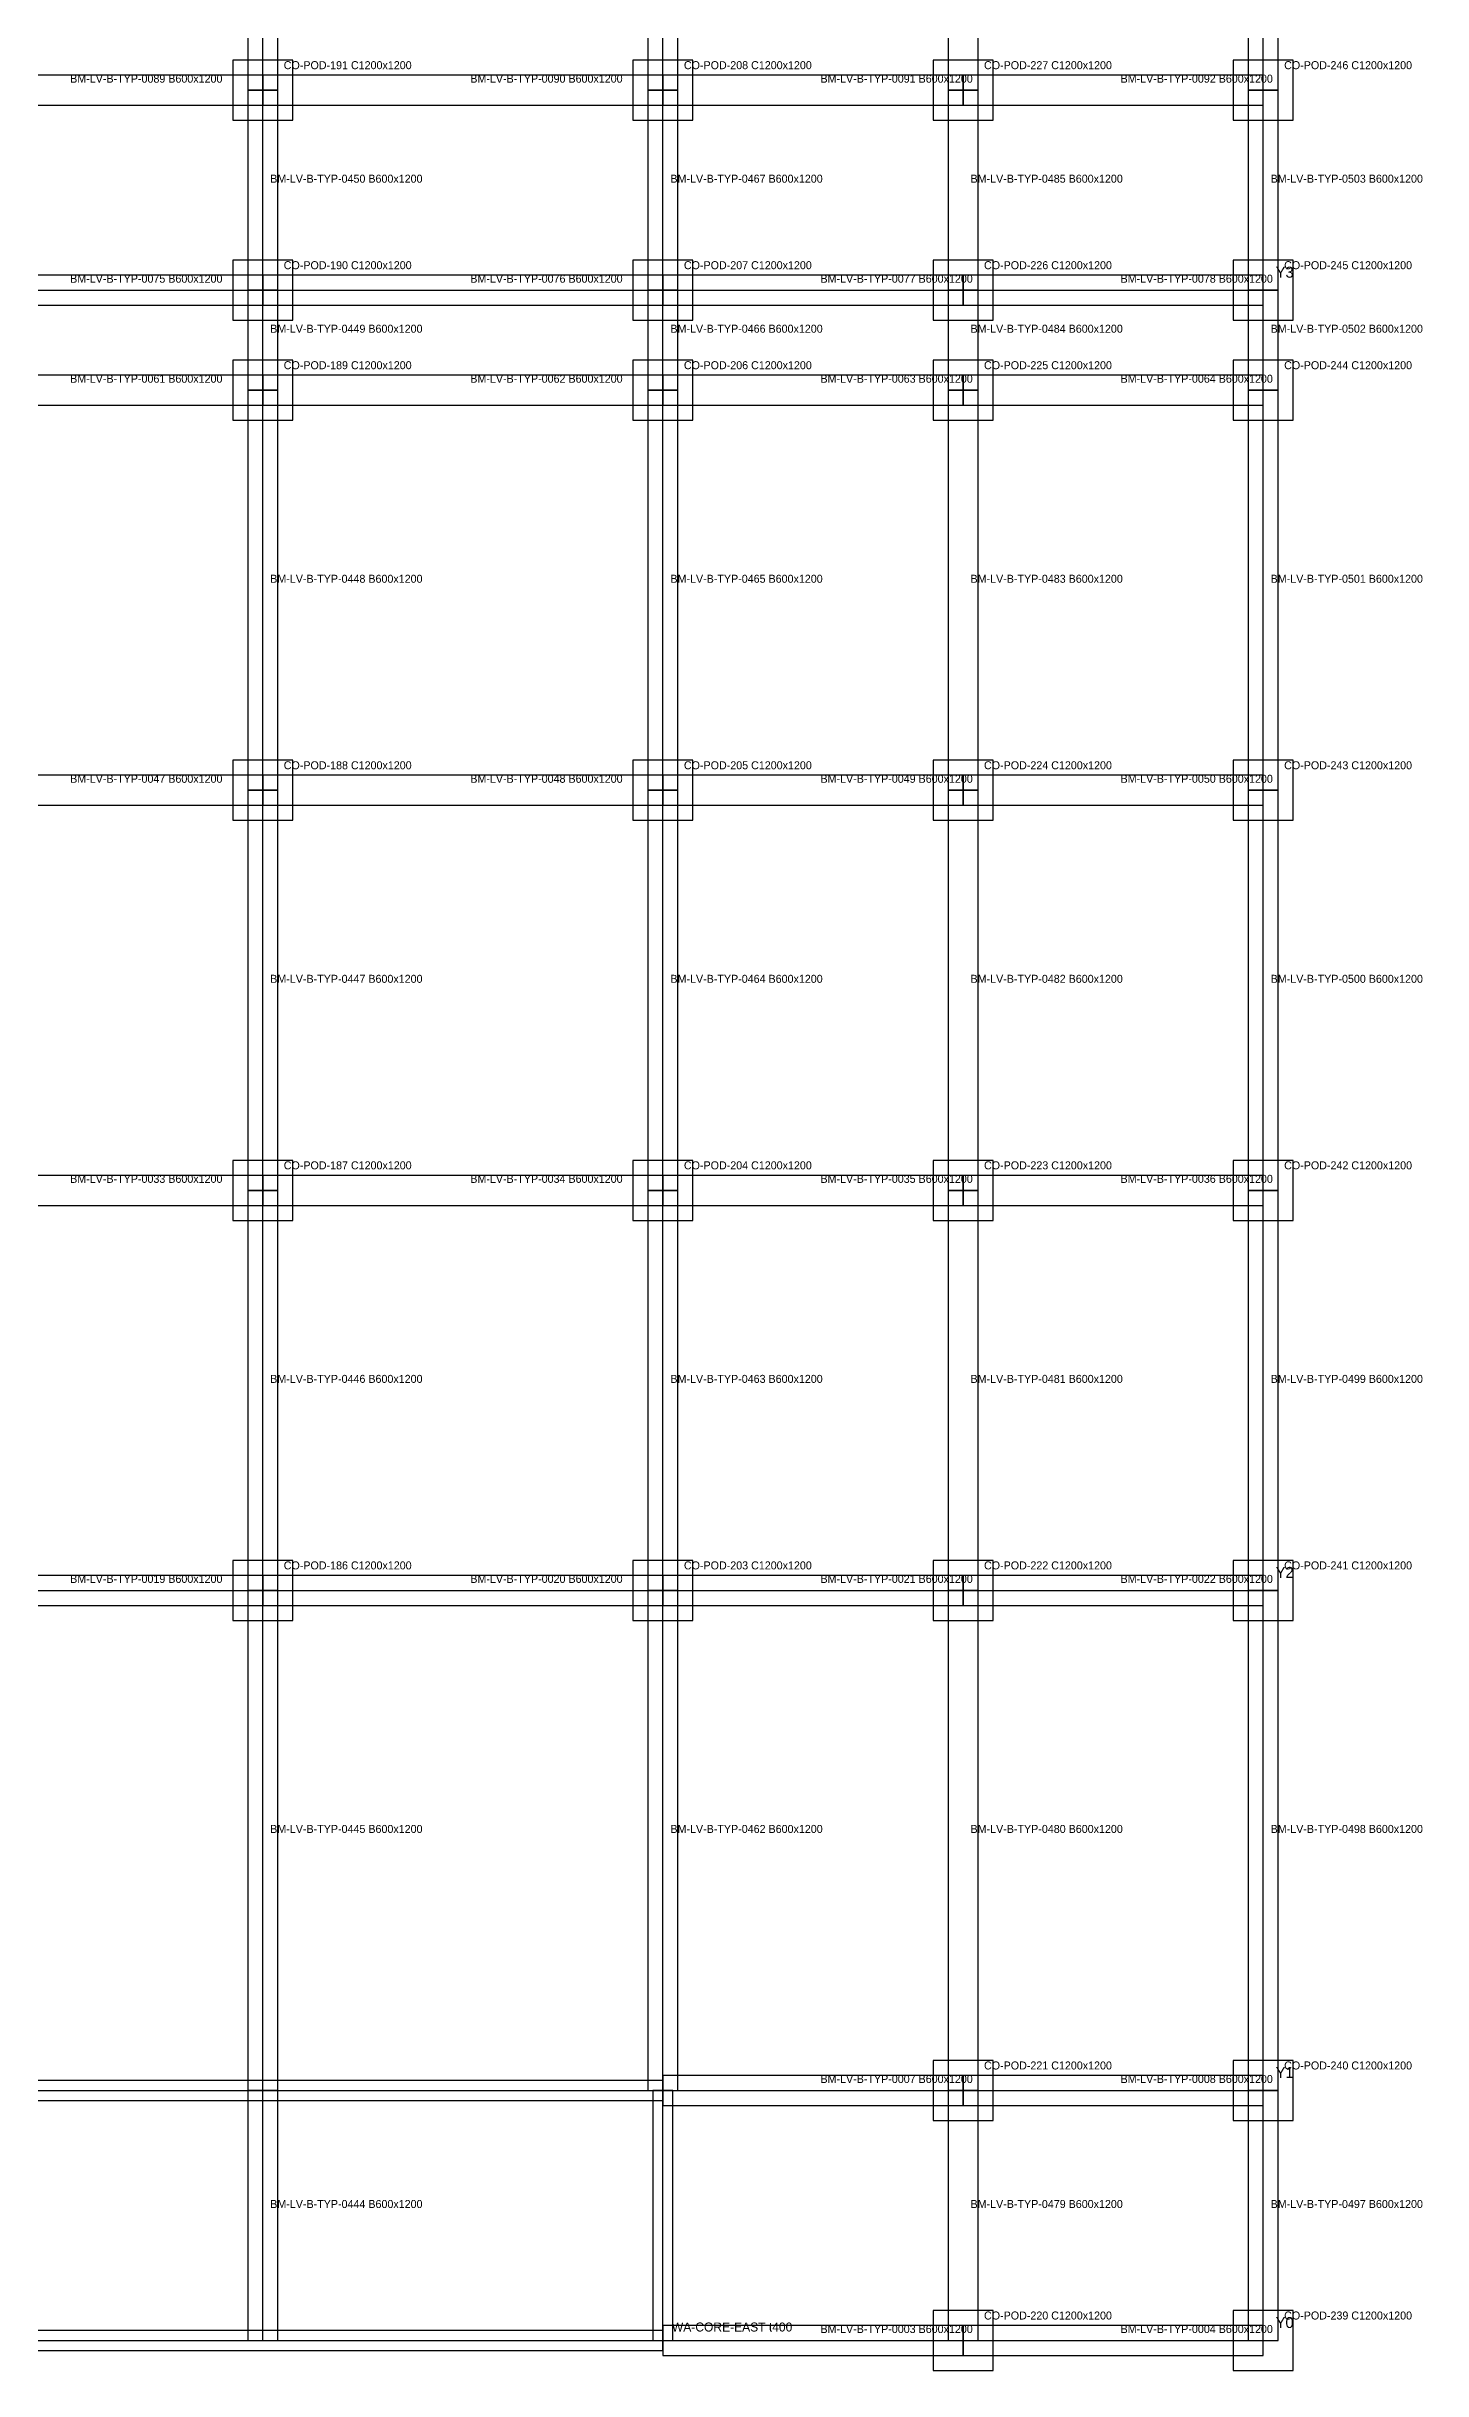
# Model space of a CAD drawing. Header units: millimetres. Extents: x -600 to 227101, y -254450 to 109948.
# Drawn here: x 79677 to 107186, y -600 to 45874 of the extents above; entities that cross this region are included whole.
import ezdxf

# ---------------------------------------------------------------- set-up
doc = ezdxf.new("R2010")
doc.units = ezdxf.units.MM
for name, color, linetype in [('LV-B-TYP_BEAM', 5, 'Continuous'), ('LV-B-TYP_COLUMN', 1, 'Continuous'), ('LV-B-TYP_GRID', 8, 'Continuous'), ('LV-B-TYP_SLAB', 7, 'Continuous'), ('LV-B-TYP_WALL', 3, 'Continuous'), ('TEXT', 7, 'Continuous')]:
    doc.layers.add(name, color=color, linetype=linetype)

msp = doc.modelspace()

# ---------------------------------------------------------------- linework, layer by layer
at = {"layer": 'LV-B-TYP_BEAM'}
for points in [[(83700, 45000), (84300, 45000), (84300, 47000), (83700, 47000), (83700, 45000)], [(91700, 45000), (92300, 45000), (92300, 47000), (91700, 47000), (91700, 45000)], [(97700, 45000), (98300, 45000), (98300, 47000), (97700, 47000), (97700, 45000)], [(103700, 45000), (104300, 45000), (104300, 47000), (103700, 47000), (103700, 45000)], [(76000, 45300), (76000, 44700), (84000, 44700), (84000, 45300), (76000, 45300)], [(84000, 45300), (84000, 44700), (92000, 44700), (92000, 45300), (84000, 45300)], [(92000, 45300), (92000, 44700), (98000, 44700), (98000, 45300), (92000, 45300)], [(98000, 45300), (98000, 44700), (104000, 44700), (104000, 45300), (98000, 45300)], [(83700, 41000), (84300, 41000), (84300, 45000), (83700, 45000), (83700, 41000)], [(91700, 41000), (92300, 41000), (92300, 45000), (91700, 45000), (91700, 41000)], [(97700, 41000), (98300, 41000), (98300, 45000), (97700, 45000), (97700, 41000)], [(103700, 41000), (104300, 41000), (104300, 45000), (103700, 45000), (103700, 41000)], [(76000, 41300), (76000, 40700), (84000, 40700), (84000, 41300), (76000, 41300)], [(83700, 39000), (84300, 39000), (84300, 41000), (83700, 41000), (83700, 39000)], [(84000, 41300), (84000, 40700), (92000, 40700), (92000, 41300), (84000, 41300)], [(91700, 39000), (92300, 39000), (92300, 41000), (91700, 41000), (91700, 39000)], [(92000, 41300), (92000, 40700), (98000, 40700), (98000, 41300), (92000, 41300)], [(97700, 39000), (98300, 39000), (98300, 41000), (97700, 41000), (97700, 39000)], [(98000, 41300), (98000, 40700), (104000, 40700), (104000, 41300), (98000, 41300)], [(103700, 39000), (104300, 39000), (104300, 41000), (103700, 41000), (103700, 39000)], [(76000, 39300), (76000, 38700), (84000, 38700), (84000, 39300), (76000, 39300)], [(84000, 39300), (84000, 38700), (92000, 38700), (92000, 39300), (84000, 39300)], [(92000, 39300), (92000, 38700), (98000, 38700), (98000, 39300), (92000, 39300)], [(98000, 39300), (98000, 38700), (104000, 38700), (104000, 39300), (98000, 39300)], [(83700, 31000), (84300, 31000), (84300, 39000), (83700, 39000), (83700, 31000)], [(91700, 31000), (92300, 31000), (92300, 39000), (91700, 39000), (91700, 31000)], [(97700, 31000), (98300, 31000), (98300, 39000), (97700, 39000), (97700, 31000)], [(103700, 31000), (104300, 31000), (104300, 39000), (103700, 39000), (103700, 31000)], [(76000, 31300), (76000, 30700), (84000, 30700), (84000, 31300), (76000, 31300)], [(84000, 31300), (84000, 30700), (92000, 30700), (92000, 31300), (84000, 31300)], [(92000, 31300), (92000, 30700), (98000, 30700), (98000, 31300), (92000, 31300)], [(98000, 31300), (98000, 30700), (104000, 30700), (104000, 31300), (98000, 31300)], [(83700, 23000), (84300, 23000), (84300, 31000), (83700, 31000), (83700, 23000)], [(91700, 23000), (92300, 23000), (92300, 31000), (91700, 31000), (91700, 23000)], [(97700, 23000), (98300, 23000), (98300, 31000), (97700, 31000), (97700, 23000)], [(103700, 23000), (104300, 23000), (104300, 31000), (103700, 31000), (103700, 23000)], [(76000, 23300), (76000, 22700), (84000, 22700), (84000, 23300), (76000, 23300)], [(84000, 23300), (84000, 22700), (92000, 22700), (92000, 23300), (84000, 23300)], [(92000, 23300), (92000, 22700), (98000, 22700), (98000, 23300), (92000, 23300)], [(98000, 23300), (98000, 22700), (104000, 22700), (104000, 23300), (98000, 23300)], [(83700, 15000), (84300, 15000), (84300, 23000), (83700, 23000), (83700, 15000)], [(91700, 15000), (92300, 15000), (92300, 23000), (91700, 23000), (91700, 15000)], [(97700, 15000), (98300, 15000), (98300, 23000), (97700, 23000), (97700, 15000)], [(103700, 15000), (104300, 15000), (104300, 23000), (103700, 23000), (103700, 15000)], [(76000, 15300), (76000, 14700), (84000, 14700), (84000, 15300), (76000, 15300)], [(83700, 5000), (84300, 5000), (84300, 15000), (83700, 15000), (83700, 5000)], [(84000, 15300), (84000, 14700), (92000, 14700), (92000, 15300), (84000, 15300)], [(91700, 5000), (92300, 5000), (92300, 15000), (91700, 15000), (91700, 5000)], [(92000, 15300), (92000, 14700), (98000, 14700), (98000, 15300), (92000, 15300)], [(97700, 5000), (98300, 5000), (98300, 15000), (97700, 15000), (97700, 5000)], [(98000, 15300), (98000, 14700), (104000, 14700), (104000, 15300), (98000, 15300)], [(103700, 5000), (104300, 5000), (104300, 15000), (103700, 15000), (103700, 5000)], [(92000, 5300), (92000, 4700), (98000, 4700), (98000, 5300), (92000, 5300)], [(98000, 5300), (98000, 4700), (104000, 4700), (104000, 5300), (98000, 5300)], [(83700, 0), (84300, 0), (84300, 5000), (83700, 5000), (83700, 0)], [(97700, 0), (98300, 0), (98300, 5000), (97700, 5000), (97700, 0)], [(103700, 0), (104300, 0), (104300, 5000), (103700, 5000), (103700, 0)], [(92000, 300), (92000, -300), (98000, -300), (98000, 300), (92000, 300)], [(98000, 300), (98000, -300), (104000, -300), (104000, 300), (98000, 300)]]:
    msp.add_lwpolyline(points, close=True, dxfattribs=at)
at = {"layer": 'LV-B-TYP_COLUMN'}
for points in [[(83400, 44400), (84600, 44400), (84600, 45600), (83400, 45600), (83400, 44400)], [(91400, 44400), (92600, 44400), (92600, 45600), (91400, 45600), (91400, 44400)], [(97400, 44400), (98600, 44400), (98600, 45600), (97400, 45600), (97400, 44400)], [(103400, 44400), (104600, 44400), (104600, 45600), (103400, 45600), (103400, 44400)], [(83400, 40400), (84600, 40400), (84600, 41600), (83400, 41600), (83400, 40400)], [(91400, 40400), (92600, 40400), (92600, 41600), (91400, 41600), (91400, 40400)], [(97400, 40400), (98600, 40400), (98600, 41600), (97400, 41600), (97400, 40400)], [(103400, 40400), (104600, 40400), (104600, 41600), (103400, 41600), (103400, 40400)], [(83400, 38400), (84600, 38400), (84600, 39600), (83400, 39600), (83400, 38400)], [(91400, 38400), (92600, 38400), (92600, 39600), (91400, 39600), (91400, 38400)], [(97400, 38400), (98600, 38400), (98600, 39600), (97400, 39600), (97400, 38400)], [(103400, 38400), (104600, 38400), (104600, 39600), (103400, 39600), (103400, 38400)], [(83400, 30400), (84600, 30400), (84600, 31600), (83400, 31600), (83400, 30400)], [(91400, 30400), (92600, 30400), (92600, 31600), (91400, 31600), (91400, 30400)], [(97400, 30400), (98600, 30400), (98600, 31600), (97400, 31600), (97400, 30400)], [(103400, 30400), (104600, 30400), (104600, 31600), (103400, 31600), (103400, 30400)], [(83400, 22400), (84600, 22400), (84600, 23600), (83400, 23600), (83400, 22400)], [(91400, 22400), (92600, 22400), (92600, 23600), (91400, 23600), (91400, 22400)], [(97400, 22400), (98600, 22400), (98600, 23600), (97400, 23600), (97400, 22400)], [(103400, 22400), (104600, 22400), (104600, 23600), (103400, 23600), (103400, 22400)], [(83400, 14400), (84600, 14400), (84600, 15600), (83400, 15600), (83400, 14400)], [(91400, 14400), (92600, 14400), (92600, 15600), (91400, 15600), (91400, 14400)], [(97400, 14400), (98600, 14400), (98600, 15600), (97400, 15600), (97400, 14400)], [(103400, 14400), (104600, 14400), (104600, 15600), (103400, 15600), (103400, 14400)], [(97400, 4400), (98600, 4400), (98600, 5600), (97400, 5600), (97400, 4400)], [(103400, 4400), (104600, 4400), (104600, 5600), (103400, 5600), (103400, 4400)], [(97400, -600), (98600, -600), (98600, 600), (97400, 600), (97400, -600)], [(103400, -600), (104600, -600), (104600, 600), (103400, 600), (103400, -600)]]:
    msp.add_lwpolyline(points, close=True, dxfattribs=at)
at = {"layer": 'LV-B-TYP_GRID'}
for points in [[(84000, 0), (84000, 102000)], [(92000, 0), (92000, 102000)], [(104000, 0), (104000, 102000)], [(0, 41000), (104000, 41000)], [(0, 15000), (104000, 15000)], [(0, 5000), (104000, 5000)], [(0, 0), (104000, 0)]]:
    msp.add_lwpolyline(points, dxfattribs=at)
at = {"layer": 'LV-B-TYP_SLAB'}
msp.add_lwpolyline([(0, 0), (104000, 0), (104000, 102000), (0, 102000), (0, 0)], close=True, dxfattribs=at)
at = {"layer": 'LV-B-TYP_WALL'}
for points in [[(12000, 5200), (12000, 4800), (92000, 4800), (92000, 5200), (12000, 5200)], [(91800, 0), (92200, 0), (92200, 5000), (91800, 5000), (91800, 0)], [(12000, 200), (12000, -200), (92000, -200), (92000, 200), (12000, 200)]]:
    msp.add_lwpolyline(points, close=True, dxfattribs=at)

# ---------------------------------------------------------------- texts
at = {"layer": 'TEXT'}
for s, height, p in [('CO-POD-191 C1200x1200', 160, (84420, 45420)), ('CO-POD-208 C1200x1200', 160, (92420, 45420)), ('CO-POD-227 C1200x1200', 160, (98420, 45420)), ('CO-POD-246 C1200x1200', 160, (104420, 45420)), ('BM-LV-B-TYP-0089 B600x1200', 160, (80150, 45150)), ('BM-LV-B-TYP-0090 B600x1200', 160, (88150, 45150)), ('BM-LV-B-TYP-0091 B600x1200', 160, (95150, 45150)), ('BM-LV-B-TYP-0092 B600x1200', 160, (101150, 45150)), ('BM-LV-B-TYP-0450 B600x1200', 160, (84150, 43150)), ('BM-LV-B-TYP-0467 B600x1200', 160, (92150, 43150)), ('BM-LV-B-TYP-0485 B600x1200', 160, (98150, 43150)), ('BM-LV-B-TYP-0503 B600x1200', 160, (104150, 43150)), ('CO-POD-190 C1200x1200', 160, (84420, 41420)), ('CO-POD-207 C1200x1200', 160, (92420, 41420)), ('CO-POD-226 C1200x1200', 160, (98420, 41420)), ('Y3', 220, (104250, 41250)), ('CO-POD-245 C1200x1200', 160, (104420, 41420)), ('BM-LV-B-TYP-0075 B600x1200', 160, (80150, 41150)), ('BM-LV-B-TYP-0076 B600x1200', 160, (88150, 41150)), ('BM-LV-B-TYP-0077 B600x1200', 160, (95150, 41150)), ('BM-LV-B-TYP-0078 B600x1200', 160, (101150, 41150)), ('BM-LV-B-TYP-0449 B600x1200', 160, (84150, 40150)), ('BM-LV-B-TYP-0466 B600x1200', 160, (92150, 40150)), ('BM-LV-B-TYP-0484 B600x1200', 160, (98150, 40150)), ('BM-LV-B-TYP-0502 B600x1200', 160, (104150, 40150)), ('CO-POD-189 C1200x1200', 160, (84420, 39420)), ('CO-POD-206 C1200x1200', 160, (92420, 39420)), ('CO-POD-225 C1200x1200', 160, (98420, 39420)), ('CO-POD-244 C1200x1200', 160, (104420, 39420)), ('BM-LV-B-TYP-0061 B600x1200', 160, (80150, 39150)), ('BM-LV-B-TYP-0062 B600x1200', 160, (88150, 39150)), ('BM-LV-B-TYP-0063 B600x1200', 160, (95150, 39150)), ('BM-LV-B-TYP-0064 B600x1200', 160, (101150, 39150)), ('BM-LV-B-TYP-0448 B600x1200', 160, (84150, 35150)), ('BM-LV-B-TYP-0465 B600x1200', 160, (92150, 35150)), ('BM-LV-B-TYP-0483 B600x1200', 160, (98150, 35150)), ('BM-LV-B-TYP-0501 B600x1200', 160, (104150, 35150)), ('BM-LV-B-TYP-0047 B600x1200', 160, (80150, 31150)), ('CO-POD-188 C1200x1200', 160, (84420, 31420)), ('BM-LV-B-TYP-0048 B600x1200', 160, (88150, 31150)), ('CO-POD-205 C1200x1200', 160, (92420, 31420)), ('BM-LV-B-TYP-0049 B600x1200', 160, (95150, 31150)), ('CO-POD-224 C1200x1200', 160, (98420, 31420)), ('BM-LV-B-TYP-0050 B600x1200', 160, (101150, 31150)), ('CO-POD-243 C1200x1200', 160, (104420, 31420)), ('BM-LV-B-TYP-0447 B600x1200', 160, (84150, 27150)), ('BM-LV-B-TYP-0464 B600x1200', 160, (92150, 27150)), ('BM-LV-B-TYP-0482 B600x1200', 160, (98150, 27150)), ('BM-LV-B-TYP-0500 B600x1200', 160, (104150, 27150)), ('BM-LV-B-TYP-0033 B600x1200', 160, (80150, 23150)), ('CO-POD-187 C1200x1200', 160, (84420, 23420)), ('BM-LV-B-TYP-0034 B600x1200', 160, (88150, 23150)), ('CO-POD-204 C1200x1200', 160, (92420, 23420)), ('BM-LV-B-TYP-0035 B600x1200', 160, (95150, 23150)), ('CO-POD-223 C1200x1200', 160, (98420, 23420)), ('BM-LV-B-TYP-0036 B600x1200', 160, (101150, 23150)), ('CO-POD-242 C1200x1200', 160, (104420, 23420)), ('BM-LV-B-TYP-0446 B600x1200', 160, (84150, 19150)), ('BM-LV-B-TYP-0463 B600x1200', 160, (92150, 19150)), ('BM-LV-B-TYP-0481 B600x1200', 160, (98150, 19150)), ('BM-LV-B-TYP-0499 B600x1200', 160, (104150, 19150)), ('CO-POD-186 C1200x1200', 160, (84420, 15420)), ('CO-POD-203 C1200x1200', 160, (92420, 15420)), ('CO-POD-222 C1200x1200', 160, (98420, 15420)), ('Y2', 220, (104250, 15250)), ('CO-POD-241 C1200x1200', 160, (104420, 15420)), ('BM-LV-B-TYP-0019 B600x1200', 160, (80150, 15150)), ('BM-LV-B-TYP-0020 B600x1200', 160, (88150, 15150)), ('BM-LV-B-TYP-0021 B600x1200', 160, (95150, 15150)), ('BM-LV-B-TYP-0022 B600x1200', 160, (101150, 15150)), ('BM-LV-B-TYP-0445 B600x1200', 160, (84150, 10150)), ('BM-LV-B-TYP-0462 B600x1200', 160, (92150, 10150)), ('BM-LV-B-TYP-0480 B600x1200', 160, (98150, 10150)), ('BM-LV-B-TYP-0498 B600x1200', 160, (104150, 10150)), ('CO-POD-221 C1200x1200', 160, (98420, 5420)), ('CO-POD-240 C1200x1200', 160, (104420, 5420)), ('BM-LV-B-TYP-0007 B600x1200', 160, (95150, 5150)), ('BM-LV-B-TYP-0008 B600x1200', 160, (101150, 5150)), ('Y1', 220, (104250, 5250)), ('BM-LV-B-TYP-0444 B600x1200', 160, (84150, 2650)), ('BM-LV-B-TYP-0479 B600x1200', 160, (98150, 2650)), ('BM-LV-B-TYP-0497 B600x1200', 160, (104150, 2650)), ('CO-POD-220 C1200x1200', 160, (98420, 420)), ('Y0', 220, (104250, 250)), ('CO-POD-239 C1200x1200', 160, (104420, 420)), ('WA-CORE-EAST t400', 180, (92180, 180)), ('BM-LV-B-TYP-0003 B600x1200', 160, (95150, 150)), ('BM-LV-B-TYP-0004 B600x1200', 160, (101150, 150))]:
    msp.add_text(s, height=height, dxfattribs=at).set_placement(p)

doc.saveas('drawing.dxf')
